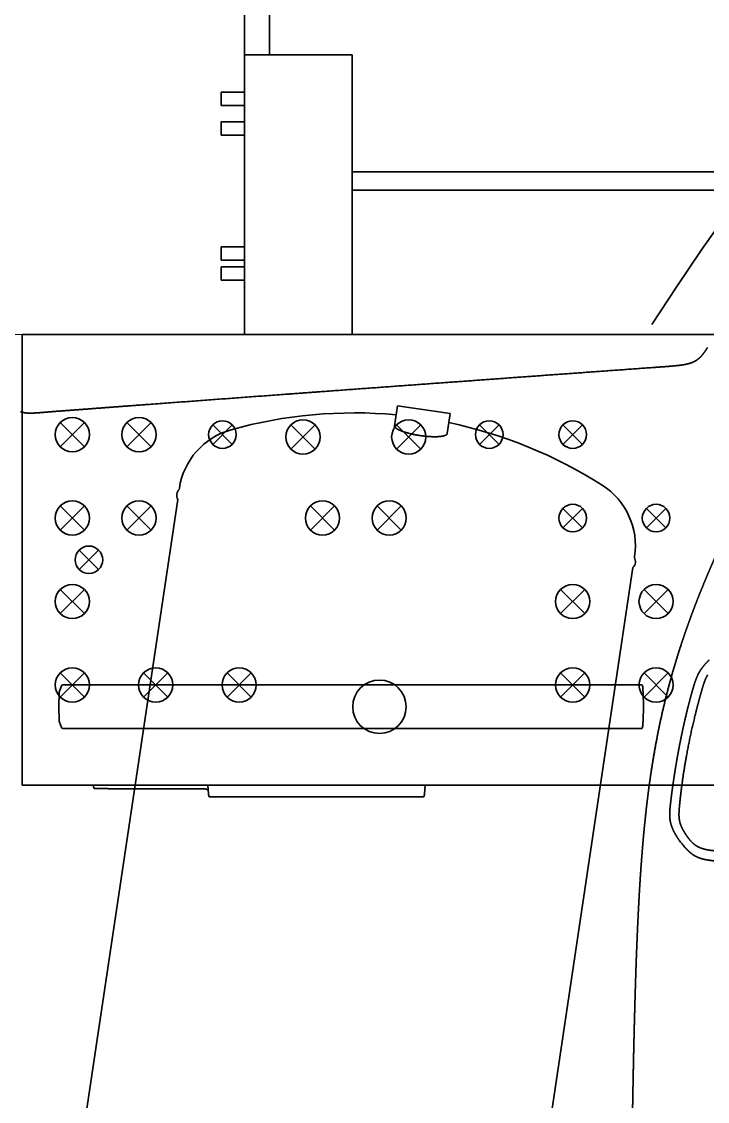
# Model space of a CAD drawing. Header units: millimetres. Extents: x 120 to 10915, y 515 to 8014.
# Drawn here: x 920 to 1331, y 4710 to 5357 of the extents above; entities that cross this region are included whole.
import ezdxf

# ---------------------------------------------------------------- set-up
doc = ezdxf.new("R2010")
doc.units = ezdxf.units.MM
doc.layers.get('0').update_dxf_attribs({"lineweight": 13})
for name, color, linetype, lineweight in [('201_Dimensions', 7, 'Continuous', 13), ('203_Chassis_left_side_view', 7, 'Continuous', 13), ('204_Chassis_mid_side_view', 7, 'Continuous', 13), ('206_Cab_side_and_top_view', 7, 'Continuous', 13), ('211_Frame_holes_left_side_view', 7, 'Continuous', 13), ('212_Frame_holes_right_side_view', 7, 'Continuous', 13)]:
    doc.layers.add(name, color=color, linetype=linetype, lineweight=lineweight)

# ---------------------------------------------------------------- blocks, each defined once
blk = doc.blocks.new('3068684')
at = {"layer": '203_Chassis_left_side_view', "color": 3, "lineweight": 35}
for p, q in [((4055, 1270), (920, 1270)), ((920, 1000), (920, 1270)), ((4055, 1000), (920, 1000))]:
    blk.add_line(p, q, dxfattribs=at)
at = {"layer": '206_Cab_side_and_top_view', "color": 1, "lineweight": 5}
blk.add_point((920, 1270), dxfattribs=at)
blk = doc.blocks.new('3356587')
at = {"layer": '204_Chassis_mid_side_view', "color": 4, "lineweight": 35}
for p, q in [((1053.19, 1517.38), (1053.19, 1437.48)), ((1068.19, 1437.48), (1068.19, 1511.97)), ((1058.19, 1437.48), (1053.19, 1437.48)), ((1053.19, 1437.48), (1053.19, 1402.92)), ((1117.69, 1437.48), (1058.19, 1437.48)), ((1117.69, 1437.48), (1117.69, 1270)), ((1039.19, 1415.14), (1039.19, 1413.06)), ((1053.19, 1415.14), (1039.19, 1415.14)), ((1039.19, 1413.06), (1039.19, 1407.14)), ((1053.19, 1407.14), (1039.19, 1407.14)), ((1053.19, 1402.1), (1053.19, 1402.92)), ((1053.19, 1401.91), (1053.19, 1402.1)), ((1053.19, 1401.48), (1053.19, 1401.91)), ((1053.19, 1400.48), (1053.19, 1401.48)), ((1053.19, 1400.48), (1053.19, 1392.48)), ((1039.19, 1397.48), (1039.19, 1395.4)), ((1053.19, 1397.48), (1039.19, 1397.48)), ((1039.19, 1395.4), (1039.19, 1389.48)), ((1053.19, 1391.48), (1053.19, 1392.48)), ((1053.19, 1390.87), (1053.19, 1391.48)), ((1053.19, 1389.48), (1039.19, 1389.48)), ((1053.19, 1390.05), (1053.19, 1390.87)), ((1053.19, 1390.05), (1053.19, 1270)), ((1117.69, 1367.48), (1347.69, 1367.48)), ((1347.69, 1356.48), (1117.69, 1356.48)), ((1039.19, 1322.58), (1039.19, 1320.5)), ((1053.19, 1322.58), (1039.19, 1322.58)), ((1039.19, 1320.5), (1039.19, 1314.58)), ((1053.19, 1314.58), (1039.19, 1314.58)), ((1039.19, 1310.51), (1039.19, 1308.43)), ((1053.19, 1310.51), (1039.19, 1310.51)), ((1039.19, 1308.43), (1039.19, 1302.51)), ((1053.19, 1302.51), (1039.19, 1302.51)), ((963.1, 998), (967.79, 998)), ((972.56, 997.85), (1027.34, 997.85)), ((1027.34, 997.85), (972.56, 997.85)), ((1031.32, 1000), (1031.59, 994.79)), ((1161.46, 1000), (1161.19, 994.79)), ((1034.89, 993), (1032.12, 993)), ((1046.24, 993), (1034.89, 993)), ((1052.93, 993), (1046.24, 993)), ((1052.93, 993), (1151.2, 993)), ((1151.2, 993), (1160.66, 993))]:
    blk.add_line(p, q, dxfattribs=at)
for centre, radius, start, end in [((966.57, 1000), 4, 183, 210), ((1029.88, 994.47), 3.1, 59.18095, 73.52111), ((1029.99, 997.44), 1.46, 2.83068, 7.3068), ((1035.59, 995), 4, 183, 210), ((1157.19, 995), 4, 330, 357)]:
    blk.add_arc(centre, radius, start, end, dxfattribs=at)
for points, knots in [([(967.79, 998), (968.41, 998), (969.06, 997.97), (969.71, 997.93), (970.68, 997.89), (971.66, 997.86), (971.96, 997.86), (972.26, 997.85), (972.56, 997.85)], [0, 0, 0, 0, 0, 0, 6.471845, 6.471845, 6.471845, 9.28901, 9.28901, 9.28901, 9.28901, 9.28901, 9.28901]), ([(967.79, 998), (968.41, 998), (969.06, 997.97), (969.71, 997.93), (970.68, 997.89), (971.66, 997.86), (971.96, 997.86), (972.26, 997.85), (972.56, 997.85)], [0, 0, 0, 0, 0, 0, 6.471845, 6.471845, 6.471845, 9.28901, 9.28901, 9.28901, 9.28901, 9.28901, 9.28901]), ([(1027.34, 997.85), (1027.91, 997.85), (1028.48, 997.83), (1029.05, 997.8), (1029.72, 997.71), (1030.38, 997.56), (1030.51, 997.52), (1030.63, 997.48), (1030.76, 997.44)], [0, 0, 0, 0, 0, 0, 6.845784, 6.845784, 6.845784, 8.543712, 8.543712, 8.543712, 8.543712, 8.543712, 8.543712]), ([(1027.34, 997.85), (1027.91, 997.85), (1028.48, 997.83), (1029.05, 997.8), (1029.72, 997.71), (1030.38, 997.56), (1030.51, 997.52), (1030.63, 997.48), (1030.76, 997.44)], [0, 0, 0, 0, 0, 0, 6.845784, 6.845784, 6.845784, 8.543712, 8.543712, 8.543712, 8.543712, 8.543712, 8.543712])]:
    blk.add_open_spline(points, degree=5, knots=knots, dxfattribs=at)
blk = doc.blocks.new('2933535')
at = {"layer": '204_Chassis_mid_side_view', "color": 3, "lineweight": 35}
for p, q in [((1144.91, 1227.31), (1143.13, 1215.37)), ((1176.56, 1222.58), (1144.91, 1227.31)), ((1176.56, 1222.58), (1174.78, 1210.64)), ((1176.56, 1222.58), (1175.76, 1217.18)), ((1014.06, 1177.1), (1014.17, 1177.85)), ((952.57, 765.67), (1013.17, 1171.17)), ((1287.02, 1136.31), (1287.14, 1137.05)), ((1225.54, 724.87), (1286.14, 1130.37)), ((951.57, 758.99), (951.68, 759.74)), ((1224.54, 718.2), (1224.65, 718.94)), ((1061.33, 668.02), (1062.95, 678.87)), ((1078.77, 676.5), (1062.95, 678.87)), ((1094.6, 674.14), (1078.77, 676.5)), ((1092.98, 663.29), (1094.6, 674.14)), ((1061.33, 668.02), (1092.98, 663.29))]:
    blk.add_line(p, q, dxfattribs=at)
blk.add_circle((1134.13, 1046.92), 16, dxfattribs=at)
for centre, radius, start, end in [((1119.2, 947.03), 276, 84.82337, 105.56203), ((1119.2, 947.03), 276, 57.43797, 78.17665), ((1056.69, 1171.49), 43, 105.5615, 171.50052), ((1244.61, 1143.41), 43, 351.49948, 57.4385), ((1017.57, 1173.54), 5, 171.49989, 208.36991), ((1017.57, 1173.54), 5, 134.63009, 171.50011), ((1282.63, 1133.93), 5, 314.63009, 351.50011), ((1282.63, 1133.93), 5, 351.49989, 28.36991), ((956.08, 762.11), 5, 134.63036, 171.5), ((956.08, 762.11), 5, 171.49989, 208.36991), ((994.1, 752.63), 43, 171.49948, 237.4385), ((1221.14, 722.5), 5, 351.5, 28.36809), ((1182.01, 724.55), 43, 285.5615, 351.50052), ((1221.14, 722.5), 5, 314.63009, 351.50011), ((1119.5, 949.01), 276, 237.43797, 258.17664), ((1119.5, 949.01), 276, 264.82336, 285.56203)]:
    blk.add_arc(centre, radius, start, end, dxfattribs=at)
for points, knots in [([(1158.42, 1209.45), (1157.39, 1209.6), (1156.36, 1209.77), (1155.35, 1209.96), (1153.87, 1210.27), (1152.45, 1210.61), (1151.98, 1210.73), (1150.38, 1211.15), (1148.91, 1211.6), (1147.94, 1211.93), (1146.67, 1212.43), (1145.63, 1212.93), (1145.32, 1213.09), (1144.39, 1213.6), (1143.72, 1214.11), (1143.38, 1214.45), (1143.15, 1214.85), (1143.12, 1215.22), (1143.12, 1215.27), (1143.12, 1215.32), (1143.13, 1215.37)], [0, 0, 0, 0, 0, 0, 15.750984, 15.750984, 15.750984, 23.571344, 23.571344, 23.571344, 43.499726, 43.499726, 43.499726, 52.431617, 52.431617, 52.431617, 73.233057, 73.233057, 73.233057, 76.579438, 76.579438, 76.579438, 76.579438, 76.579438, 76.579438]), ([(1174.78, 1210.64), (1174.73, 1210.31), (1174.51, 1210.01), (1174.14, 1209.75), (1173.33, 1209.39), (1172.18, 1209.12), (1171.71, 1209.03), (1170.65, 1208.88), (1169.43, 1208.79), (1168.76, 1208.75), (1167.66, 1208.73), (1166.49, 1208.74), (1166.06, 1208.75), (1164.39, 1208.8), (1162.59, 1208.93), (1161.21, 1209.07), (1159.81, 1209.24), (1158.42, 1209.45)], [0, 0, 0, 0, 0, 0, 21.834287, 21.834287, 21.834287, 34.477015, 34.477015, 34.477015, 47.992283, 47.992283, 47.992283, 55.290905, 55.290905, 55.290905, 76.568968, 76.568968, 76.568968, 76.568968, 76.568968, 76.568968])]:
    blk.add_open_spline(points, degree=5, knots=knots, dxfattribs=at)
blk = doc.blocks.new('2409089')
at = {"layer": '206_Cab_side_and_top_view', "color": 3, "lineweight": 35}
for p, q in [((1342.13, 1341.91), (1327.32, 1320.71)), ((1327.32, 1320.71), (1312.43, 1298.7)), ((1312.43, 1298.7), (1297.5, 1275.95))]:
    blk.add_line(p, q, dxfattribs=at)
for points, knots in [([(1330.77, 1262.1), (1330.56, 1261.77), (1330.34, 1261.45), (1330.13, 1261.12), (1329.69, 1260.46), (1329.24, 1259.8), (1329, 1259.47), (1328.64, 1258.96), (1328.26, 1258.46), (1328.13, 1258.29), (1327.46, 1257.44), (1326.73, 1256.63), (1326.12, 1256.01), (1325.28, 1255.3), (1324.39, 1254.68), (1324.21, 1254.56), (1324.01, 1254.43), (1323.82, 1254.32), (1323.81, 1254.31), (1323.81, 1254.31), (1323.8, 1254.3)], [0, 0, 0, 0, 0, 0, 1.959752, 1.959752, 1.959752, 4.001191, 4.001191, 4.001191, 5.088996, 5.088996, 5.088996, 9.468174, 9.468174, 9.468174, 10.567573, 10.567573, 10.567573, 10.606241, 10.606241, 10.606241, 10.606241, 10.606241, 10.606241]), ([(938.72, 1223.83), (957.84, 1225.27), (976.96, 1226.7), (996.16, 1228.14), (1036.95, 1231.17), (1077.74, 1234.17), (1099.44, 1235.77), (1136.33, 1238.47), (1173.23, 1241.16), (1188.47, 1242.27), (1219.05, 1244.49), (1249.63, 1246.71), (1264.99, 1247.82), (1281.27, 1248.99), (1297.56, 1250.17), (1298.49, 1250.24), (1299.42, 1250.3), (1300.35, 1250.37)], [0, 0, 0, 0, 0, 0, 95.881862, 95.881862, 95.881862, 204.51004, 204.51004, 204.51004, 280.870705, 280.870705, 280.870705, 357.836967, 357.836967, 357.836967, 362.509243, 362.509243, 362.509243, 362.509243, 362.509243, 362.509243]), ([(1318.03, 1252.17), (1317.66, 1252.09), (1317.3, 1252.02), (1316.92, 1251.95), (1316.38, 1251.86), (1315.84, 1251.77), (1315.66, 1251.74), (1315.3, 1251.69), (1314.95, 1251.64), (1314.77, 1251.62), (1312.81, 1251.36), (1310.84, 1251.17), (1309.08, 1251.02), (1306.91, 1250.85), (1304.74, 1250.69), (1304.44, 1250.67), (1303.38, 1250.59), (1302.32, 1250.51), (1301.73, 1250.47), (1301.05, 1250.42), (1300.37, 1250.37)], [0, 0, 0, 0, 0, 0, 1.874851, 1.874851, 1.874851, 2.767354, 2.767354, 2.767354, 3.664226, 3.664226, 3.664226, 12.712583, 12.712583, 12.712583, 14.611037, 14.611037, 14.611037, 18.042903, 18.042903, 18.042903, 18.042903, 18.042903, 18.042903]), ([(1323.8, 1254.3), (1323.7, 1254.24), (1323.59, 1254.18), (1323.49, 1254.12), (1322.83, 1253.75), (1322.14, 1253.42), (1321.55, 1253.18), (1320.72, 1252.88), (1319.87, 1252.62), (1319.64, 1252.56), (1319.18, 1252.43), (1318.71, 1252.32), (1318.49, 1252.27), (1318.26, 1252.22), (1318.03, 1252.17)], [0, 0, 0, 0, 0, 0, 0.615987, 0.615987, 0.615987, 3.814712, 3.814712, 3.814712, 5.043121, 5.043121, 5.043121, 6.21506, 6.21506, 6.21506, 6.21506, 6.21506, 6.21506]), ([(918.99, 1223.71), (919.14, 1223.65), (919.29, 1223.6), (919.44, 1223.55), (919.89, 1223.4), (920.35, 1223.29), (920.66, 1223.22), (921.2, 1223.12), (921.75, 1223.05), (921.99, 1223.02), (922.31, 1222.99), (922.62, 1222.96), (922.7, 1222.96), (922.78, 1222.95), (922.85, 1222.95)], [0, 0, 0, 0, 0, 0, 0.80366, 0.80366, 0.80366, 2.385536, 2.385536, 2.385536, 3.584827, 3.584827, 3.584827, 3.976849, 3.976849, 3.976849, 3.976849, 3.976849, 3.976849]), ([(922.85, 1222.95), (923.17, 1222.93), (923.49, 1222.91), (923.8, 1222.9), (924.6, 1222.88), (925.39, 1222.89), (925.87, 1222.9), (926.35, 1222.92), (926.83, 1222.94), (926.83, 1222.94), (926.83, 1222.94), (926.83, 1222.94)], [0, 0, 0, 0, 0, 0, 1.591435, 1.591435, 1.591435, 3.992733, 3.992733, 3.992733, 3.995582, 3.995582, 3.995582, 3.995582, 3.995582, 3.995582]), ([(926.83, 1222.94), (927.05, 1222.94), (927.26, 1222.95), (927.48, 1222.97), (927.93, 1222.99), (928.39, 1223.02), (928.6, 1223.03), (930.04, 1223.12), (931.48, 1223.24), (932.66, 1223.34), (934.1, 1223.46), (935.55, 1223.58), (935.79, 1223.6), (936.25, 1223.64), (936.71, 1223.67), (937.04, 1223.7), (937.37, 1223.73), (937.71, 1223.75), (937.84, 1223.76), (938.02, 1223.77), (938.2, 1223.79), (938.26, 1223.79), (938.37, 1223.8), (938.49, 1223.81), (938.56, 1223.82), (938.62, 1223.82), (938.68, 1223.82), (938.69, 1223.82), (938.69, 1223.83), (938.69, 1223.83)], [0, 0, 0, 0, 0, 0, 1.095551, 1.095551, 1.095551, 2.280805, 2.280805, 2.280805, 8.35613, 8.35613, 8.35613, 9.571365, 9.571365, 9.571365, 10.669046, 10.669046, 10.669046, 11.262568, 11.262568, 11.262568, 11.56591, 11.56591, 11.56591, 11.861328, 11.861328, 11.861328, 11.877887, 11.877887, 11.877887, 11.877887, 11.877887, 11.877887])]:
    blk.add_open_spline(points, degree=5, knots=knots, dxfattribs=at)
blk = doc.blocks.new('2458882')
at = {"layer": '206_Cab_side_and_top_view', "color": 3, "lineweight": 35}
blk.add_line((1323.43, 1055.09), (1323.44, 1055.12), dxfattribs=at)
for centre, radius, start, end in [((1351.01, 993.97), 45.97, 216.91009, 218.70961), ((1364.42, 1004.43), 62.97, 218.49744, 220.80538)]:
    blk.add_arc(centre, radius, start, end, dxfattribs=at)
for points, knots in [([(1366.38, 1198.43), (1364.34, 1194.73), (1362.32, 1191.02), (1360.32, 1187.31), (1358.29, 1183.47), (1356.28, 1179.62), (1356.22, 1179.51), (1354.26, 1175.76), (1352.33, 1172.01), (1350.48, 1168.35), (1348.59, 1164.57), (1346.73, 1160.78), (1346.68, 1160.68), (1344.78, 1156.8), (1342.91, 1152.91), (1341.11, 1149.11), (1339.29, 1145.2), (1337.51, 1141.27), (1337.46, 1141.17), (1335.76, 1137.43), (1334.1, 1133.68), (1332.5, 1130.02), (1330.89, 1126.26), (1329.32, 1122.48), (1329.27, 1122.37), (1327.69, 1118.56), (1326.14, 1114.73), (1324.65, 1110.98), (1323.17, 1107.13), (1321.73, 1103.26), (1321.69, 1103.17), (1320.27, 1099.36), (1318.89, 1095.54), (1317.57, 1091.79), (1316.26, 1087.94), (1315, 1084.09), (1314.97, 1084), (1312.55, 1076.62), (1310.29, 1069.19), (1308.21, 1061.8), (1306.25, 1054.24), (1304.46, 1046.64), (1304.43, 1046.52), (1302.61, 1038.79), (1300.97, 1031.02), (1299.51, 1023.35), (1298.18, 1015.5), (1296.99, 1007.62), (1296.98, 1007.54), (1296.36, 1003.44), (1295.79, 999.33), (1295.26, 995.37), (1294.75, 991.21), (1294.27, 987.05), (1294.27, 987.07), (1293.76, 982.58), (1293.28, 978.09), (1292.85, 973.79), (1292.44, 969.31), (1292.05, 964.83), (1292.04, 964.66), (1291.66, 960.22), (1291.31, 955.78), (1291, 951.51), (1290.68, 946.96), (1290.39, 942.4), (1290.4, 942.56), (1290.09, 937.64), (1289.8, 932.71), (1289.55, 928.05), (1289.3, 923.11), (1289.07, 918.16), (1289.07, 918.16), (1288.81, 912.71), (1288.58, 907.25), (1288.37, 902.09), (1288.17, 896.68), (1287.98, 891.28), (1287.97, 891.01), (1287.79, 885.56), (1287.61, 880.11), (1287.45, 874.9), (1287.31, 869.68), (1287.17, 864.47)], [0, 0, 0, 0, 0, 0, 21.217514, 21.217514, 21.217514, 21.833763, 21.833763, 21.833763, 42.453322, 42.453322, 42.453322, 43.042416, 43.042416, 43.042416, 64.160349, 64.160349, 64.160349, 64.716373, 64.716373, 64.716373, 84.796387, 84.796387, 84.796387, 85.279157, 85.279157, 85.279157, 105.548258, 105.548258, 105.548258, 106.031972, 106.031972, 106.031972, 126.00115, 126.00115, 126.00115, 126.456286, 126.456286, 126.456286, 165.071608, 165.071608, 165.071608, 165.724438, 165.724438, 165.724438, 205.00637, 205.00637, 205.00637, 205.771182, 205.771182, 205.771182, 225.867266, 225.867266, 225.867266, 226.843701, 226.843701, 226.843701, 248.562942, 248.562942, 248.562942, 249.423988, 249.423988, 249.423988, 270.949468, 270.949468, 270.949468, 272.334483, 272.334483, 272.334483, 295.742232, 295.742232, 295.742232, 297.177647, 297.177647, 297.177647, 323.12022, 323.12022, 323.12022, 324.301986, 324.301986, 324.301986, 350.464815, 350.464815, 350.464815, 350.464815, 350.464815, 350.464815]), ([(1331.75, 1074.82), (1330.92, 1074.02), (1330.11, 1073.2), (1329.3, 1072.35), (1328.22, 1071.1), (1327.23, 1069.77), (1326.94, 1069.36), (1326.67, 1068.94), (1326.4, 1068.51)], [0, 0, 0, 0, 0, 0, 5.809342, 5.809342, 5.809342, 8.326914, 8.326914, 8.326914, 8.326914, 8.326914, 8.326914]), ([(1326.4, 1068.51), (1325.82, 1067.59), (1325.29, 1066.62), (1324.82, 1065.63), (1323.85, 1063.35), (1323.06, 1060.99), (1322.65, 1059.66), (1322.18, 1058.06), (1321.72, 1056.47), (1321.65, 1056.2), (1321.57, 1055.93), (1321.5, 1055.66)], [0, 0, 0, 0, 0, 0, 5.4892, 5.4892, 5.4892, 12.425014, 12.425014, 12.425014, 13.818597, 13.818597, 13.818597, 13.818597, 13.818597, 13.818597]), ([(1326.68, 1054.32), (1326.95, 1055.27), (1327.22, 1056.22), (1327.51, 1057.23), (1328.06, 1059.14), (1328.66, 1061.03), (1328.99, 1061.98), (1329.53, 1063.37), (1330.18, 1064.71), (1330.41, 1065.15), (1330.65, 1065.59), (1330.9, 1066.01)], [0, 0, 0, 0, 0, 0, 4.956936, 4.956936, 4.956936, 9.97388, 9.97388, 9.97388, 12.459131, 12.459131, 12.459131, 12.459131, 12.459131, 12.459131]), ([(1321.5, 1055.66), (1320.82, 1053.24), (1320.16, 1050.8), (1319.53, 1048.36), (1318.31, 1043.49), (1317.16, 1038.59), (1316.61, 1036.15), (1315.94, 1033.08), (1315.3, 1030.01), (1315.17, 1029.39), (1314.91, 1028.15), (1314.66, 1026.91), (1314.54, 1026.29), (1314.15, 1024.34), (1313.78, 1022.39), (1313.52, 1021.04), (1313.01, 1018.25), (1312.51, 1015.46), (1312.26, 1013.99), (1311.9, 1011.86), (1311.54, 1009.72), (1311.43, 1009.03), (1311.27, 1008), (1311.11, 1006.97), (1311.05, 1006.63), (1310.95, 1005.94), (1310.84, 1005.25), (1310.79, 1004.91), (1310.36, 1002.08), (1309.95, 999.24), (1309.6, 996.75), (1309.28, 994.25), (1308.97, 991.76)], [0, 0, 0, 0, 0, 0, 12.599375, 12.599375, 12.599375, 25.13949, 25.13949, 25.13949, 28.296366, 28.296366, 28.296366, 31.453243, 31.453243, 31.453243, 38.253518, 38.253518, 38.253518, 45.616767, 45.616767, 45.616767, 49.094343, 49.094343, 49.094343, 50.833134, 50.833134, 50.833134, 52.571925, 52.571925, 52.571925, 65.153927, 65.153927, 65.153927, 65.153927, 65.153927, 65.153927]), ([(1314.38, 991), (1315.35, 1000), (1316.6, 1008.96), (1318.11, 1017.85), (1320.65, 1030.52), (1323.68, 1043.09), (1324.64, 1046.84), (1325.64, 1050.59), (1326.68, 1054.32)], [0, 0, 0, 0, 0, 0, 45.462045, 45.462045, 45.462045, 64.93228, 64.93228, 64.93228, 64.93228, 64.93228, 64.93228]), ([(1308.97, 991.76), (1308.88, 990.96), (1308.78, 990.17), (1308.69, 989.36), (1308.57, 988.3), (1308.46, 987.24), (1308.43, 986.98), (1308.3, 985.65), (1308.21, 984.33), (1308.15, 983.26), (1308.14, 981.67), (1308.26, 980.08), (1308.32, 979.55), (1308.39, 979.03), (1308.48, 978.51)], [0, 0, 0, 0, 0, 0, 4.006566, 4.006566, 4.006566, 5.349564, 5.349564, 5.349564, 10.689926, 10.689926, 10.689926, 13.343837, 13.343837, 13.343837, 13.343837, 13.343837, 13.343837]), ([(1314.22, 977.91), (1314.03, 978.68), (1313.89, 979.45), (1313.8, 980.24), (1313.66, 982.34), (1313.76, 984.44), (1313.87, 985.79), (1314.03, 987.61), (1314.22, 989.44), (1314.27, 989.96), (1314.33, 990.48), (1314.38, 991)], [0, 0, 0, 0, 0, 0, 3.970001, 3.970001, 3.970001, 10.546365, 10.546365, 10.546365, 13.184359, 13.184359, 13.184359, 13.184359, 13.184359, 13.184359]), ([(1308.48, 978.51), (1308.67, 977.49), (1308.91, 976.48), (1309.23, 975.49), (1309.76, 974.12), (1310.38, 972.78), (1310.58, 972.39), (1310.77, 972), (1310.98, 971.61)], [0, 0, 0, 0, 0, 0, 5.224106, 5.224106, 5.224106, 7.432619, 7.432619, 7.432619, 7.432619, 7.432619, 7.432619]), ([(1318.47, 969.45), (1317.92, 970.23), (1317.4, 971.03), (1316.9, 971.81), (1315.93, 973.46), (1315.11, 975.19), (1314.75, 976.08), (1314.45, 976.98), (1314.22, 977.91)], [0, 0, 0, 0, 0, 0, 4.80755, 4.80755, 4.80755, 9.600271, 9.600271, 9.600271, 9.600271, 9.600271, 9.600271]), ([(1310.98, 971.61), (1311.15, 971.28), (1311.33, 970.95), (1311.52, 970.61), (1311.83, 970.07), (1312.16, 969.52), (1312.29, 969.31), (1312.5, 968.98), (1312.7, 968.65), (1312.76, 968.56), (1313.09, 968.04), (1313.44, 967.53), (1313.69, 967.16), (1313.96, 966.76), (1314.25, 966.37)], [0, 0, 0, 0, 0, 0, 1.896791, 1.896791, 1.896791, 3.197647, 3.197647, 3.197647, 3.854212, 3.854212, 3.854212, 6.324794, 6.324794, 6.324794, 6.324794, 6.324794, 6.324794]), ([(1325.06, 963.1), (1324.24, 963.54), (1323.46, 964.03), (1322.72, 964.6), (1321.33, 965.83), (1320.11, 967.22), (1319.55, 967.94), (1319, 968.69), (1318.47, 969.45)], [0, 0, 0, 0, 0, 0, 4.654065, 4.654065, 4.654065, 9.303966, 9.303966, 9.303966, 9.303966, 9.303966, 9.303966]), ([(1323.08, 957.7), (1324.08, 957.12), (1325.13, 956.62), (1326.22, 956.21), (1328.71, 955.47), (1331.28, 955.02), (1332.73, 954.83), (1334.44, 954.65), (1336.16, 954.5), (1336.45, 954.47), (1336.73, 954.45), (1337.01, 954.43)], [0, 0, 0, 0, 0, 0, 5.8184, 5.8184, 5.8184, 13.059281, 13.059281, 13.059281, 14.492325, 14.492325, 14.492325, 14.492325, 14.492325, 14.492325]), ([(1337.49, 960.46), (1336.21, 960.54), (1334.94, 960.64), (1333.67, 960.77), (1331.38, 961.07), (1329.13, 961.55), (1328.13, 961.81), (1326.92, 962.22), (1325.75, 962.75), (1325.52, 962.86), (1325.29, 962.98), (1325.06, 963.1)], [0, 0, 0, 0, 0, 0, 6.426232, 6.426232, 6.426232, 11.551846, 11.551846, 11.551846, 12.84514, 12.84514, 12.84514, 12.84514, 12.84514, 12.84514]), ([(1287.17, 864.47), (1286.95, 856.21), (1286.74, 847.95), (1286.56, 839.76), (1286.38, 831.09), (1286.21, 822.42), (1286.21, 822.29), (1286.04, 813.66), (1285.88, 805.03), (1285.75, 796.77), (1285.61, 787.95), (1285.48, 779.12), (1285.49, 779.35), (1285.36, 770.8), (1285.25, 762.25), (1285.16, 754.31), (1285.07, 745.95), (1284.99, 737.6), (1284.98, 737.2), (1284.91, 729.31), (1284.84, 721.43), (1284.79, 713.95), (1284.74, 706.16), (1284.71, 698.38), (1284.71, 698.29), (1284.65, 684.94), (1284.62, 671.6), (1284.62, 658.58), (1284.66, 645.39), (1284.76, 632.22), (1284.76, 632.05), (1284.83, 621.98), (1284.93, 611.93), (1285.06, 602.15), (1285.22, 592.3), (1285.44, 582.46)], [0, 0, 0, 0, 0, 0, 41.466594, 41.466594, 41.466594, 43.487684, 43.487684, 43.487684, 84.763567, 84.763567, 84.763567, 87.760868, 87.760868, 87.760868, 127.655361, 127.655361, 127.655361, 129.681604, 129.681604, 129.681604, 167.220718, 167.220718, 167.220718, 168.769291, 168.769291, 168.769291, 234.277541, 234.277541, 234.277541, 235.136723, 235.136723, 235.136723, 284.972443, 284.972443, 284.972443, 284.972443, 284.972443, 284.972443])]:
    blk.add_open_spline(points, degree=5, knots=knots, dxfattribs=at)
for points in [[(1316.76, 963.28), (1317.24, 962.71), (1317.74, 962.16), (1318.25, 961.62), (1318.77, 961.09), (1319.31, 960.58)], [(1319.31, 960.58), (1320, 959.92), (1320.72, 959.3), (1321.47, 958.72), (1322.26, 958.18), (1323.08, 957.7)]]:
    blk.add_open_spline(points, degree=5, dxfattribs=at)
blk = doc.blocks.new('2547798')
at = {"layer": '206_Cab_side_and_top_view', "color": 3, "lineweight": 35}
for p, q in [((942.08, 1055.27), (941.91, 1047)), ((942.33, 1056.28), (942.16, 1055.77)), ((943.52, 1059.48), (942.33, 1056.28)), ((944.14, 1060), (1291.38, 1060)), ((1291.38, 1060), (1291.41, 1060)), ((1292.35, 1055.27), (1292.53, 1047)), ((942.08, 1038.73), (941.91, 1047)), ((1292.35, 1038.73), (1292.53, 1047)), ((942.33, 1037.72), (942.16, 1038.23)), ((943.52, 1034.52), (942.33, 1037.72)), ((1291.41, 1034), (944.14, 1034)), ((1291.38, 1034), (1291.41, 1034)), ((933.37, 743.05), (933.55, 744.67)), ((933.92, 745), (1278.05, 745)), ((1278.04, 745), (1278.02, 745)), ((1278.05, 745), (1278.04, 745)), ((1278.58, 742.78), (1278.41, 744.66)), ((932.5, 740.27), (932.33, 732)), ((933.13, 742.38), (933.32, 742.91)), ((933.32, 742.91), (933.37, 743.05)), ((1279.31, 740.27), (1279.48, 732)), ((932.5, 723.73), (932.33, 732)), ((1279.31, 723.73), (1279.48, 732)), ((933.13, 721.62), (933.32, 721.09)), ((933.32, 721.09), (933.37, 720.94)), ((933.37, 720.95), (933.55, 719.33)), ((933.95, 719), (933.92, 719)), ((1278.05, 719), (933.92, 719)), ((1278.58, 721.22), (1278.41, 719.34))]:
    blk.add_line(p, q, dxfattribs=at)
for centre, radius, start, end in [((943.8, 1055.24), 1.72, 162.0722, 178.80026), ((944.14, 1059.48), 0.523, 89.47125, 132.83144), ((1291.41, 1059.5), 0.5, 4.23117, 90), ((827.45, 1025.31), 465.72, 3.92752, 4.21435), ((1307.28, 1060.34), 15.69, 195.28544, 196.93899), ((1290.48, 1055.23), 1.88, 1.25984, 16.589), ((943.8, 1038.76), 1.72, 181.19994, 197.92771), ((827.45, 1068.69), 465.71, 355.78567, 356.0725), ((1307.28, 1033.66), 15.69, 163.06101, 164.71453), ((1290.48, 1038.77), 1.88, 343.41102, 358.74019), ((944.14, 1034.52), 0.523, 227.17349, 270.5289), ((1291.41, 1034.5), 0.5, 270.00002, 355.76885), ((933.92, 744.63), 0.373, 89.37711, 173.98094), ((1278.04, 744.63), 0.369, 4.82182, 88.70108), ((934.23, 740.23), 1.72, 162.12356, 178.801), ((996.57, 720.13), 67.23, 160.19065, 162.12321), ((1277.52, 740.23), 1.79, 1.20059, 17.25941), ((934.23, 723.76), 1.72, 181.19923, 197.87763), ((996.57, 743.87), 67.23, 197.87704, 199.80947), ((933.92, 719.37), 0.373, 186.02038, 270.62295), ((1278.04, 719.37), 0.369, 271.31814, 355.17705), ((1277.52, 723.77), 1.79, 342.74082, 358.79964)]:
    blk.add_arc(centre, radius, start, end, dxfattribs=at)
for points, knots in [([(943.52, 1059.48), (943.53, 1059.49), (943.54, 1059.52), (943.55, 1059.55), (943.56, 1059.57), (943.57, 1059.59), (943.57, 1059.6), (943.57, 1059.6), (943.58, 1059.61), (943.58, 1059.62), (943.58, 1059.62), (943.58, 1059.63), (943.59, 1059.64), (943.59, 1059.65), (943.6, 1059.67), (943.62, 1059.7), (943.64, 1059.73), (943.67, 1059.77), (943.71, 1059.8), (943.74, 1059.83), (943.77, 1059.85), (943.78, 1059.86), (943.78, 1059.86)], [0, 0, 0, 0, 0.0403762, 0.0720817, 0.0964078, 0.1141464, 0.1264041, 0.1345692, 0.1402169, 0.1449247, 0.1501504, 0.1570954, 0.1671147, 0.1826006, 0.2031088, 0.2351215, 0.2795474, 0.3303533, 0.3750206, 0.4201875, 0.4659651, 0.4681756, 0.4681756, 0.4681756, 0.4681756]), ([(1292.07, 1057.21), (1292.08, 1057.16), (1292.08, 1057.08), (1292.09, 1056.96), (1292.1, 1056.85), (1292.1, 1056.77), (1292.11, 1056.69), (1292.11, 1056.62), (1292.12, 1056.56), (1292.12, 1056.51), (1292.13, 1056.47), (1292.13, 1056.42), (1292.13, 1056.39), (1292.14, 1056.35), (1292.14, 1056.32), (1292.14, 1056.29), (1292.14, 1056.27), (1292.15, 1056.24), (1292.15, 1056.22), (1292.15, 1056.21), (1292.15, 1056.2)], [0, 0, 0, 0, 0.142832, 0.262272, 0.36292, 0.451035, 0.527914, 0.593412, 0.652187, 0.703687, 0.748993, 0.790743, 0.827287, 0.861738, 0.893448, 0.922294, 0.948301, 0.971865, 0.99316, 1.011533, 1.011533, 1.011533, 1.011533]), ([(1292.07, 1036.79), (1292.08, 1036.84), (1292.08, 1036.92), (1292.09, 1037.04), (1292.1, 1037.15), (1292.1, 1037.23), (1292.11, 1037.31), (1292.11, 1037.38), (1292.12, 1037.44), (1292.12, 1037.49), (1292.13, 1037.53), (1292.13, 1037.58), (1292.13, 1037.61), (1292.14, 1037.65), (1292.14, 1037.68), (1292.14, 1037.71), (1292.14, 1037.73), (1292.15, 1037.76), (1292.15, 1037.78), (1292.15, 1037.79), (1292.15, 1037.8)], [0, 0, 0, 0, 0.142821, 0.26226, 0.362907, 0.451022, 0.5279, 0.593398, 0.652172, 0.703672, 0.748979, 0.790729, 0.827273, 0.861724, 0.893434, 0.92228, 0.948287, 0.97185, 0.993145, 1.011518, 1.011518, 1.011518, 1.011518]), ([(943.52, 1034.52), (943.53, 1034.51), (943.54, 1034.48), (943.55, 1034.45), (943.56, 1034.43), (943.57, 1034.41), (943.57, 1034.4), (943.57, 1034.39), (943.58, 1034.39), (943.58, 1034.38), (943.58, 1034.38), (943.58, 1034.37), (943.59, 1034.36), (943.59, 1034.35), (943.6, 1034.33), (943.62, 1034.3), (943.64, 1034.26), (943.67, 1034.23), (943.71, 1034.2), (943.74, 1034.17), (943.77, 1034.15), (943.78, 1034.14), (943.78, 1034.14)], [0, 0, 0, 0, 0.0403762, 0.0720817, 0.0964078, 0.1141465, 0.1264041, 0.1345692, 0.1402169, 0.1449246, 0.1501502, 0.157095, 0.1671139, 0.1825994, 0.2031075, 0.2351203, 0.2795469, 0.3303538, 0.375021, 0.4201879, 0.4659656, 0.4682149, 0.4682149, 0.4682149, 0.4682149]), ([(1279.23, 740.76), (1279.19, 740.88), (1279.12, 741.11), (1279.01, 741.45), (1278.9, 741.8), (1278.78, 742.16), (1278.67, 742.49), (1278.6, 742.7), (1278.58, 742.78)], [0, 0, 0, 0, 0.362154, 0.72332, 1.083184, 1.442405, 1.868657, 2.113256, 2.113256, 2.113256, 2.113256]), ([(1279.23, 723.24), (1279.19, 723.12), (1279.12, 722.89), (1279.01, 722.55), (1278.9, 722.2), (1278.78, 721.84), (1278.67, 721.51), (1278.6, 721.3), (1278.58, 721.22)], [0, 0, 0, 0, 0.362153, 0.723318, 1.083181, 1.442402, 1.868715, 2.113258, 2.113258, 2.113258, 2.113258])]:
    blk.add_open_spline(points, degree=3, knots=knots, dxfattribs=at)
blk = doc.blocks.new('BLOCK30')
at = {"layer": '201_Dimensions', "color": 2, "lineweight": 18}
blk.add_line((920, 1270), (393, 1270), dxfattribs=at)
blk = doc.blocks.new('BLOCK32')
at = {"layer": '201_Dimensions', "color": 2, "lineweight": 18}
blk.add_line((920, 1270), (1602, 1270), dxfattribs=at)
blk = doc.blocks.new('BLOCK39')
at = {"layer": '201_Dimensions', "color": 2, "lineweight": 18}
blk.add_line((920, 1270), (2986, 1270), dxfattribs=at)
blk = doc.blocks.new('BLOCK40')
at = {"layer": '201_Dimensions', "color": 2, "lineweight": 18}
blk.add_line((920, 1270), (3061, 1270), dxfattribs=at)
blk = doc.blocks.new('BLOCK41')
at = {"layer": '201_Dimensions', "color": 2, "lineweight": 18}
blk.add_line((920, 1270), (5727, 1270), dxfattribs=at)
blk = doc.blocks.new('BLOCK42')
at = {"layer": '201_Dimensions', "color": 2, "lineweight": 18}
blk.add_line((920, 1270), (5927, 1270), dxfattribs=at)
blk = doc.blocks.new('BLOCK43')
at = {"layer": '201_Dimensions', "color": 2, "lineweight": 18}
blk.add_line((920, 1270), (2866.997559, 1270), dxfattribs=at)
blk = doc.blocks.new('BLOCK44')
at = {"layer": '201_Dimensions', "color": 2, "lineweight": 18}
blk.add_line((920, 1270), (10482.000977, 1270), dxfattribs=at)

msp = doc.modelspace()

# ---------------------------------------------------------------- linework, layer by layer
at = {"layer": '211_Frame_holes_left_side_view', "color": 3, "lineweight": 35}
for p, q in [((957.247782, 5117.247845), (942.752092, 5102.752155)), ((957.247782, 5102.752155), (942.752092, 5117.247845)), ((957.248045, 5117.247845), (942.752355, 5102.752155)), ((957.248045, 5102.752155), (942.752355, 5117.247845)), ((997.247769, 5117.247845), (982.752079, 5102.752155)), ((997.247769, 5102.752155), (982.752079, 5117.247845)), ((997.248027, 5117.247845), (982.752337, 5102.752155)), ((997.248027, 5102.752155), (982.752337, 5117.247845)), ((1045.825152, 5115.833631), (1034.15789, 5104.166369)), ((1045.825152, 5104.166369), (1034.15789, 5115.833631)), ((1095.538559, 5115.857445), (1081.042869, 5101.361755)), ((1095.538559, 5101.361755), (1081.042869, 5115.857445)), ((1095.538698, 5115.857445), (1081.043008, 5101.361755)), ((1095.538698, 5101.361755), (1081.043008, 5115.857445)), ((1158.957112, 5115.857445), (1144.461422, 5101.361755)), ((1158.957112, 5101.361755), (1144.461422, 5115.857445)), ((1158.957242, 5115.857445), (1144.461552, 5101.361755)), ((1158.957242, 5101.361755), (1144.461552, 5115.857445)), ((1205.8336, 5115.833631), (1194.166338, 5104.166369)), ((1205.8336, 5104.166369), (1194.166338, 5115.833631)), ((1255.832631, 5115.833631), (1244.165369, 5104.166369)), ((1255.832631, 5104.166369), (1244.165369, 5115.833631)), ((1255.833641, 5115.833416), (1244.166379, 5104.166154)), ((1255.833641, 5104.166154), (1244.166379, 5115.833416)), ((1255.833645, 5115.833631), (1244.166383, 5104.166369)), ((1255.833645, 5104.166369), (1244.166383, 5115.833631)), ((957.247782, 5067.247845), (942.752092, 5052.752155)), ((957.247782, 5052.752155), (942.752092, 5067.247845)), ((957.248045, 5067.247845), (942.752355, 5052.752155)), ((957.248045, 5052.752155), (942.752355, 5067.247845)), ((997.247769, 5067.247845), (982.752079, 5052.752155)), ((997.247769, 5052.752155), (982.752079, 5067.247845)), ((997.248027, 5067.247845), (982.752337, 5052.752155)), ((997.248027, 5052.752155), (982.752337, 5067.247845)), ((1107.24784, 5067.247845), (1092.75215, 5052.752155)), ((1107.24784, 5052.752155), (1092.75215, 5067.247845)), ((1107.247979, 5067.247845), (1092.752289, 5052.752155)), ((1107.247979, 5052.752155), (1092.752289, 5067.247845)), ((1147.247831, 5067.247845), (1132.752141, 5052.752155)), ((1147.247831, 5052.752155), (1132.752141, 5067.247845)), ((1147.248061, 5067.247845), (1132.752371, 5052.752155)), ((1147.248061, 5052.752155), (1132.752371, 5067.247845)), ((1305.833631, 5065.833631), (1294.166369, 5054.166369)), ((1305.833631, 5054.166369), (1294.166369, 5065.833631)), ((1305.833631, 5065.833631), (1294.166369, 5054.166369)), ((1305.833631, 5054.166369), (1294.166369, 5065.833631)), ((965.788831, 5040.833631), (954.121569, 5029.166369)), ((965.788831, 5029.166369), (954.121569, 5040.833631)), ((957.247782, 5017.247845), (942.752092, 5002.752155)), ((957.247782, 5002.752155), (942.752092, 5017.247845)), ((957.247845, 5017.247945), (942.752155, 5002.752255)), ((957.247845, 5002.752255), (942.752155, 5017.247945)), ((1257.247797, 5017.247845), (1242.752107, 5002.752155)), ((1257.247797, 5002.752155), (1242.752107, 5017.247845)), ((1257.247865, 5017.247845), (1242.752175, 5002.752155)), ((1257.247865, 5002.752155), (1242.752175, 5017.247845)), ((1307.247748, 5017.247945), (1292.752058, 5002.752255)), ((1307.247748, 5002.752255), (1292.752058, 5017.247945)), ((957.247845, 4967.247845), (942.752155, 4952.752155)), ((957.247845, 4952.752155), (942.752155, 4967.247845)), ((1007.247828, 4967.247845), (992.752138, 4952.752155)), ((1007.247828, 4952.752155), (992.752138, 4967.247845)), ((1057.24772, 4967.247845), (1042.75203, 4952.752155)), ((1057.24772, 4952.752155), (1042.75203, 4967.247845)), ((1257.24776, 4967.247845), (1242.75207, 4952.752155)), ((1257.24776, 4952.752155), (1242.75207, 4967.247845)), ((1307.247748, 4967.247845), (1292.752058, 4952.752155)), ((1307.247748, 4952.752155), (1292.752058, 4967.247845))]:
    msp.add_line(p, q, dxfattribs=at)
for centre, radius in [((949.999937, 5110), 10.25), ((950.0002, 5110), 10.25), ((989.999924, 5110), 10.25), ((990.000182, 5110), 10.25), ((1039.991521, 5110), 8.25), ((1088.290714, 5108.6096), 10.25), ((1088.290853, 5108.6096), 10.25), ((1151.709267, 5108.6096), 10.25), ((1151.709397, 5108.6096), 10.25), ((1199.999969, 5110), 8.25), ((1249.999, 5110), 8.25), ((1250.00001, 5109.999785), 8.25), ((1250.000014, 5110), 8.25), ((949.999937, 5060), 10.25), ((950.0002, 5060), 10.25), ((989.999924, 5060), 10.25), ((990.000182, 5060), 10.25), ((1099.999995, 5060), 10.25), ((1100.000134, 5060), 10.25), ((1139.999986, 5060), 10.25), ((1140.000216, 5060), 10.25), ((1300, 5060), 8.25), ((1300, 5060), 8.25), ((959.9552, 5035), 8.25), ((949.999937, 5010), 10.25), ((950, 5010.0001), 10.25), ((1249.999952, 5010), 10.25), ((1250.00002, 5010), 10.25), ((1299.999903, 5010.0001), 10.25), ((950, 4960), 10.25), ((999.999983, 4960), 10.25), ((1049.999875, 4960), 10.25), ((1249.999915, 4960), 10.25), ((1299.999903, 4960), 10.25)]:
    msp.add_circle(centre, radius, dxfattribs=at)
at = {"layer": '212_Frame_holes_right_side_view', "color": 3, "lineweight": 35}
for p, q in [((957.247828, 5117.247845), (942.752138, 5102.752155)), ((957.247828, 5102.752155), (942.752138, 5117.247845)), ((957.247845, 5117.247845), (942.752155, 5102.752155)), ((957.247845, 5102.752155), (942.752155, 5117.247845)), ((997.246552, 5117.247845), (982.750862, 5102.752155)), ((997.246552, 5102.752155), (982.750862, 5117.247845)), ((997.247817, 5117.247845), (982.752127, 5102.752155)), ((997.247817, 5102.752155), (982.752127, 5117.247845)), ((1045.8239, 5115.833631), (1034.156638, 5104.166369)), ((1045.8239, 5104.166369), (1034.156638, 5115.833631)), ((1095.53738, 5115.857445), (1081.04169, 5101.361755)), ((1095.53738, 5101.361755), (1081.04169, 5115.857445)), ((1095.538604, 5115.857445), (1081.042914, 5101.361755)), ((1095.538604, 5101.361755), (1081.042914, 5115.857445)), ((1158.95596, 5115.857445), (1144.46027, 5101.361755)), ((1158.95596, 5101.361755), (1144.46027, 5115.857445)), ((1158.957158, 5115.857445), (1144.461468, 5101.361755)), ((1158.957158, 5101.361755), (1144.461468, 5115.857445)), ((1205.833645, 5115.833631), (1194.166383, 5104.166369)), ((1205.833645, 5104.166369), (1194.166383, 5115.833631)), ((1255.833619, 5115.833631), (1244.166357, 5104.166369)), ((1255.833619, 5104.166369), (1244.166357, 5115.833631)), ((1255.833631, 5115.833631), (1244.166369, 5104.166369)), ((1255.833631, 5104.166369), (1244.166369, 5115.833631)), ((957.246546, 5067.247845), (942.750856, 5052.752155)), ((957.246546, 5052.752155), (942.750856, 5067.247845)), ((957.247828, 5067.247845), (942.752138, 5052.752155)), ((957.247828, 5052.752155), (942.752138, 5067.247845)), ((997.246552, 5067.247845), (982.750862, 5052.752155)), ((997.246552, 5052.752155), (982.750862, 5067.247845)), ((997.247817, 5067.247845), (982.752127, 5052.752155)), ((997.247817, 5052.752155), (982.752127, 5067.247845)), ((1107.246667, 5067.247845), (1092.750977, 5052.752155)), ((1107.246667, 5052.752155), (1092.750977, 5067.247845)), ((1107.247886, 5067.247845), (1092.752196, 5052.752155)), ((1107.247886, 5052.752155), (1092.752196, 5067.247845)), ((1147.246673, 5067.247845), (1132.750983, 5052.752155)), ((1147.246673, 5052.752155), (1132.750983, 5067.247845)), ((1147.247875, 5067.247845), (1132.752185, 5052.752155)), ((1147.247875, 5052.752155), (1132.752185, 5067.247845)), ((1255.833619, 5065.833631), (1244.166357, 5054.166369)), ((1255.833619, 5054.166369), (1244.166357, 5065.833631)), ((965.788831, 5040.833631), (954.121569, 5029.166369)), ((965.788831, 5029.166369), (954.121569, 5040.833631)), ((957.247828, 5017.247845), (942.752138, 5002.752155)), ((957.247828, 5002.752155), (942.752138, 5017.247845)), ((957.247845, 5017.247845), (942.752155, 5002.752155)), ((957.247845, 5002.752155), (942.752155, 5017.247845)), ((1257.247845, 5017.247845), (1242.752155, 5002.752155)), ((1257.247845, 5002.752155), (1242.752155, 5017.247845)), ((1257.247862, 5017.247845), (1242.752172, 5002.752155)), ((1257.247862, 5002.752155), (1242.752172, 5017.247845)), ((1307.247848, 5017.247845), (1292.752158, 5002.752155)), ((1307.247848, 5002.752155), (1292.752158, 5017.247845)), ((957.247845, 4967.247845), (942.752155, 4952.752155)), ((957.247845, 4952.752155), (942.752155, 4967.247845)), ((1007.247831, 4967.247845), (992.752141, 4952.752155)), ((1007.247831, 4952.752155), (992.752141, 4967.247845)), ((1057.247817, 4967.247845), (1042.752127, 4952.752155)), ((1057.247817, 4952.752155), (1042.752127, 4967.247845)), ((1257.247862, 4967.247845), (1242.752172, 4952.752155)), ((1257.247862, 4952.752155), (1242.752172, 4967.247845)), ((1307.247848, 4967.247845), (1292.752158, 4952.752155)), ((1307.247848, 4952.752155), (1292.752158, 4967.247845))]:
    msp.add_line(p, q, dxfattribs=at)
for centre, radius in [((949.999983, 5110), 10.25), ((950, 5110), 10.25), ((989.998707, 5110), 10.25), ((989.999972, 5110), 10.25), ((1039.990269, 5110), 8.25), ((1088.289535, 5108.6096), 10.25), ((1088.290759, 5108.6096), 10.25), ((1151.708115, 5108.6096), 10.25), ((1151.709313, 5108.6096), 10.25), ((1200.000014, 5110), 8.25), ((1249.999988, 5110), 8.25), ((1250, 5110), 8.25), ((949.998701, 5060), 10.25), ((949.999983, 5060), 10.25), ((989.998707, 5060), 10.25), ((989.999972, 5060), 10.25), ((1099.998822, 5060), 10.25), ((1100.000041, 5060), 10.25), ((1139.998828, 5060), 10.25), ((1140.00003, 5060), 10.25), ((1249.999988, 5060), 8.25), ((959.9552, 5035), 8.25), ((949.999983, 5010), 10.25), ((950, 5010), 10.25), ((1250, 5010), 10.25), ((1250.000017, 5010), 10.25), ((1300.000003, 5010), 10.25), ((950, 4960), 10.25), ((999.999986, 4960), 10.25), ((1049.999972, 4960), 10.25), ((1250.000017, 4960), 10.25), ((1300.000003, 4960), 10.25)]:
    msp.add_circle(centre, radius, dxfattribs=at)

# ---------------------------------------------------------------- block references
at = {"color": 7, "lineweight": 35}
for name in ['2409089', '3356587', '3068684', '2458882', '2933535', '2547798']:
    msp.add_blockref(name, (0, 3900), dxfattribs=at)
at = {"layer": '201_Dimensions', "lineweight": 0}
for name in ['BLOCK30', 'BLOCK39', 'BLOCK40', 'BLOCK43', 'BLOCK44', 'BLOCK42', 'BLOCK41', 'BLOCK32']:
    msp.add_blockref(name, (0, 3900), dxfattribs=at)

doc.saveas('drawing.dxf')
